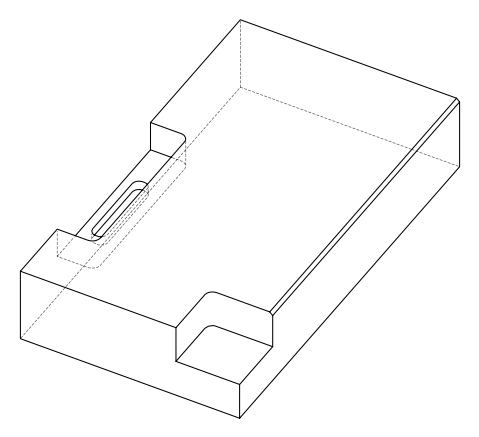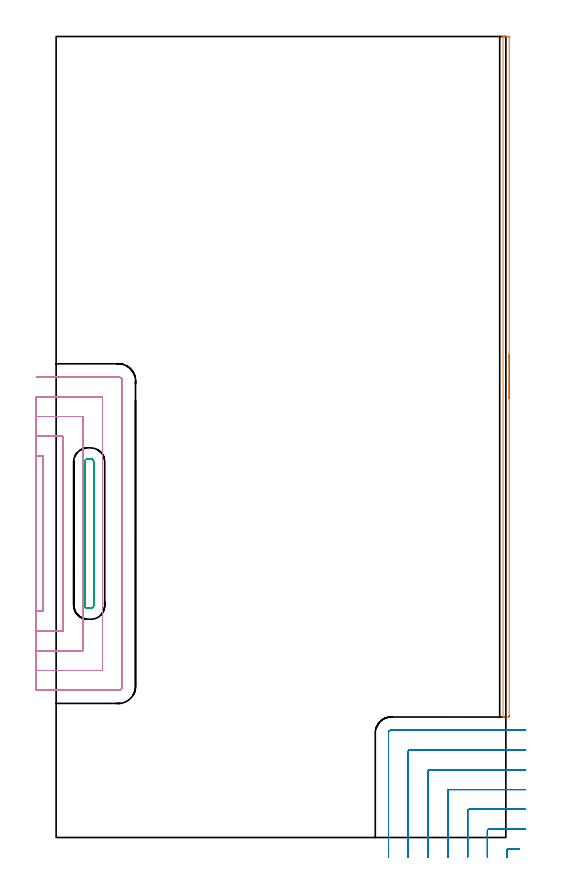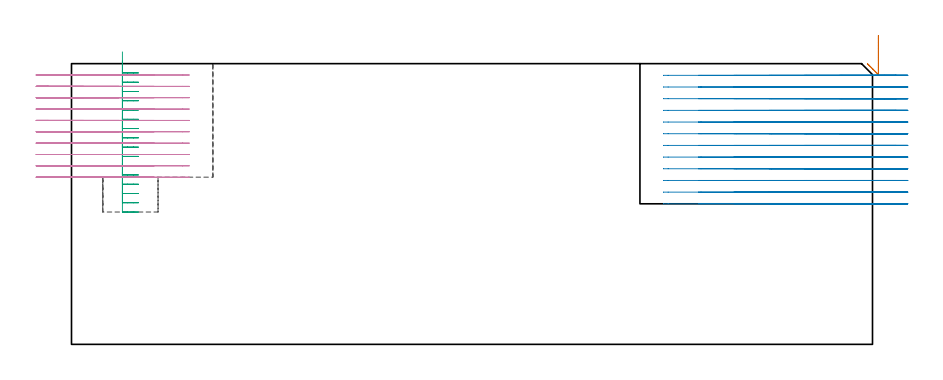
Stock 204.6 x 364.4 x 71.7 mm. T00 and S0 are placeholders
(PLAN: 4 operations, 3 tool changes, 54.1 min)
(1 AREA_MILL | FG_CHAMFER_SURFACE | UGT0205_001 | 2.63 min | 1219 mm3)
(2 MILL_CORNER_NOTCH_RECTANGULAR | CORNER_NOTCH_RECTANGULAR | NXT0201_011 | Follow Part, ap 3, ae 75% | 12.97 min | 116145 mm3)
(3 MILL_RECTANGULAR_POCKET | POCKET_RECTANGULAR_STRAIGHT | NXT0201_013 | Follow Part, ap 2.5, ae 75% | 5.93 min | 40358 mm3)
(4 MILL_SLOT | SLOT_PARTIAL_RECTANGULAR | NXT0201_011 | Follow Part, ap 3, ae 75% | 32.58 min | 130149 mm3)
(TOOL UGT0205_001 | Chamfer Mill 20 x 3 x 45 deg. | D20 FL50 Z2)
(TOOL NXT0201_011 | ENDMILL 12mm [2P460-1200-NA 1630] | D12 FL38 Z6)
(TOOL NXT0201_013 | ENDMILL 10mm | D10 FL30 Z4)
(OP 1 AREA_MILL)
G17 G21 G94 G90
T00 M6
G54
G17 G0 G90 X206.1 Y219.6 S1061 M3
G43 Z81.7 H0
Z78.9
G94 G1 Y219.562 Z78.028 F250.
Y219.448 Z77.164
Y219.259 Z76.312
Y218.997 Z75.48
Y218.663 Z74.674
Y218.26 Z73.9
Y217.792 Z73.164
Y217.26 Z72.472
Y216.671 Z71.829
Y216.028 Z71.24
Y215.336 Z70.709
Y214.6 Z70.24
Y213.826 Z69.837
Y213.02 Z69.503
Y212.188 Z69.241
Y211.336 Z69.052
Y210.472 Z68.938
Y209.6 Z68.9
Y55.424
X206.098 Y55.235 Z68.902
X206.091 Y54.802 Z68.905
X205.936 Y54.8 Z69.061
X204.7 Z70.295
X203.707 Z71.293
X203.353 Y54.81 Z71.639
X203.324 Y54.823 Z71.668
X203.303 Y54.839 Z71.689
X203.3 Y54.977 Z71.7
Y364.223
X203.303 Y364.39 Z71.688
X203.327 Y364.392 Z71.664
X203.707 Y364.4 Z71.292
X203.998 Z71.002
X204.7 Z70.295
X205.936 Z69.061
X206.091 Y364.398 Z68.905
X206.1 Y363.964 Z68.9
Y209.6
Y208.728 Z68.938
Y207.864 Z69.052
Y207.012 Z69.241
Y206.18 Z69.503
Y205.374 Z69.837
Y204.6 Z70.24
Y203.864 Z70.709
Y203.172 Z71.24
Y202.529 Z71.829
Y201.94 Z72.472
Y201.408 Z73.164
Y200.94 Z73.9
Y200.537 Z74.674
Y200.203 Z75.48
Y199.941 Z76.312
Y199.752 Z77.164
Y199.638 Z78.028
Y199.6 Z78.9
G0 Z81.7
M5
M2
(OP 2 MILL_CORNER_NOTCH_RECTANGULAR)
G17 G21 G94 G90
T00 M6
G54
G17 G0 G90 X210.593 Y-5.2 S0 M3
G43 Z81.7 H1
Z68.717
G94 G1 X207.593 F250.
X205.796
G3 X205.2 Y-5.796 R0.6
G1 Y-5.97
X205.202 Y-8.97
G0 Z81.7
X213.6 Y3.8
Z68.717
G1 X210.6
X196.796 F500.
G3 X196.2 Y3.204 R0.6
G1 Y-6.
Y-9. F250.
G0 Z81.7
X213.6 Y12.8
Z68.717
G1 X210.6
X187.796 F500.
G3 X187.2 Y12.204 R0.6
G1 Y-6.
Y-9. F250.
G0 Z81.7
X213.6 Y21.8
Z68.717
G1 X210.6
X178.796 F500.
G3 X178.2 Y21.204 R0.6
G1 Y-6.
Y-9. F250.
G0 Z81.7
X213.6 Y30.8
Z68.717
G1 X210.6
X169.796 F500.
G3 X169.2 Y30.204 R0.6
G1 Y-6.
Y-9. F250.
G0 Z81.7
X213.6 Y39.8
Z68.717
G1 X210.6
X160.797 F500.
G3 X160.2 Y39.203 R0.6
G1 Y-6.
Y-9. F250.
G0 Z81.7
X213.6 Y48.8
Z68.717
G1 X210.6
X152.4 F500.
G3 X151.2 Y47.6 R1.2
G1 Y-6.
Y-9. F250.
G0 Z81.7
X210.593 Y-5.2
Z65.733
G1 X207.593
X205.796
G3 X205.2 Y-5.796 R0.6
G1 Y-5.97
X205.202 Y-8.97
G0 Z81.7
X213.6 Y3.8
Z65.733
G1 X210.6
X196.796 F500.
G3 X196.2 Y3.204 R0.6
G1 Y-6.
Y-9. F250.
G0 Z81.7
X213.6 Y12.8
Z65.733
G1 X210.6
X187.796 F500.
G3 X187.2 Y12.204 R0.6
G1 Y-6.
Y-9. F250.
G0 Z81.7
X213.6 Y21.8
Z65.733
G1 X210.6
X178.796 F500.
G3 X178.2 Y21.204 R0.6
G1 Y-6.
Y-9. F250.
G0 Z81.7
X213.6 Y30.8
Z65.733
G1 X210.6
X169.796 F500.
G3 X169.2 Y30.204 R0.6
G1 Y-6.
Y-9. F250.
G0 Z81.7
X213.6 Y39.8
Z65.733
G1 X210.6
X160.797 F500.
G3 X160.2 Y39.203 R0.6
G1 Y-6.
Y-9. F250.
G0 Z81.7
X213.6 Y48.8
Z65.733
G1 X210.6
X152.4 F500.
G3 X151.2 Y47.6 R1.2
G1 Y-6.
Y-9. F250.
G0 Z81.7
X210.593 Y-5.2
Z62.75
G1 X207.593
X205.796
G3 X205.2 Y-5.796 R0.6
G1 Y-5.97
X205.202 Y-8.97
G0 Z81.7
X213.6 Y3.8
Z62.75
G1 X210.6
X196.796 F500.
G3 X196.2 Y3.204 R0.6
G1 Y-6.
Y-9. F250.
G0 Z81.7
X213.6 Y12.8
Z62.75
G1 X210.6
X187.796 F500.
G3 X187.2 Y12.204 R0.6
G1 Y-6.
Y-9. F250.
G0 Z81.7
X213.6 Y21.8
Z62.75
G1 X210.6
X178.796 F500.
G3 X178.2 Y21.204 R0.6
G1 Y-6.
Y-9. F250.
G0 Z81.7
X213.6 Y30.8
Z62.75
G1 X210.6
X169.796 F500.
G3 X169.2 Y30.204 R0.6
G1 Y-6.
Y-9. F250.
G0 Z81.7
X213.6 Y39.8
Z62.75
G1 X210.6
X160.797 F500.
G3 X160.2 Y39.203 R0.6
G1 Y-6.
Y-9. F250.
G0 Z81.7
X213.6 Y48.8
Z62.75
G1 X210.6
X152.4 F500.
G3 X151.2 Y47.6 R1.2
G1 Y-6.
Y-9. F250.
G0 Z81.7
X210.593 Y-5.2
Z59.767
G1 X207.593
X205.796
G3 X205.2 Y-5.796 R0.6
G1 Y-5.97
X205.202 Y-8.97
G0 Z81.7
X213.6 Y3.8
Z59.767
G1 X210.6
X196.796 F500.
G3 X196.2 Y3.204 R0.6
G1 Y-6.
Y-9. F250.
G0 Z81.7
X213.6 Y12.8
Z59.767
G1 X210.6
X187.796 F500.
G3 X187.2 Y12.204 R0.6
G1 Y-6.
Y-9. F250.
G0 Z81.7
X213.6 Y21.8
Z59.767
G1 X210.6
X178.796 F500.
G3 X178.2 Y21.204 R0.6
G1 Y-6.
Y-9. F250.
G0 Z81.7
X213.6 Y30.8
Z59.767
G1 X210.6
X169.796 F500.
G3 X169.2 Y30.204 R0.6
G1 Y-6.
Y-9. F250.
G0 Z81.7
X213.6 Y39.8
Z59.767
G1 X210.6
X160.797 F500.
G3 X160.2 Y39.203 R0.6
G1 Y-6.
Y-9. F250.
G0 Z81.7
X213.6 Y48.8
Z59.767
G1 X210.6
X152.4 F500.
G3 X151.2 Y47.6 R1.2
G1 Y-6.
Y-9. F250.
G0 Z81.7
X210.593 Y-5.2
Z56.783
G1 X207.593
X205.796
G3 X205.2 Y-5.796 R0.6
G1 Y-5.97
X205.202 Y-8.97
G0 Z81.7
X213.6 Y3.8
Z56.783
G1 X210.6
X196.796 F500.
G3 X196.2 Y3.204 R0.6
G1 Y-6.
Y-9. F250.
G0 Z81.7
X213.6 Y12.8
Z56.783
G1 X210.6
X187.796 F500.
G3 X187.2 Y12.204 R0.6
G1 Y-6.
Y-9. F250.
G0 Z81.7
X213.6 Y21.8
Z56.783
G1 X210.6
X178.796 F500.
G3 X178.2 Y21.204 R0.6
G1 Y-6.
Y-9. F250.
G0 Z81.7
X213.6 Y30.8
Z56.783
G1 X210.6
X169.796 F500.
G3 X169.2 Y30.204 R0.6
G1 Y-6.
Y-9. F250.
G0 Z81.7
X213.6 Y39.8
Z56.783
G1 X210.6
X160.797 F500.
G3 X160.2 Y39.203 R0.6
G1 Y-6.
Y-9. F250.
G0 Z81.7
X213.6 Y48.8
Z56.783
G1 X210.6
X152.4 F500.
G3 X151.2 Y47.6 R1.2
G1 Y-6.
Y-9. F250.
G0 Z81.7
X210.593 Y-5.2
Z53.8
G1 X207.593
X205.796
G3 X205.2 Y-5.796 R0.6
G1 Y-5.97
X205.202 Y-8.97
G0 Z81.7
X213.6 Y3.8
Z53.8
G1 X210.6
X196.796 F500.
G3 X196.2 Y3.204 R0.6
G1 Y-6.
Y-9. F250.
G0 Z81.7
X213.6 Y12.8
Z53.8
G1 X210.6
X187.796 F500.
G3 X187.2 Y12.204 R0.6
G1 Y-6.
Y-9. F250.
G0 Z81.7
X213.6 Y21.8
Z53.8
G1 X210.6
X178.796 F500.
G3 X178.2 Y21.204 R0.6
G1 Y-6.
Y-9. F250.
G0 Z81.7
X213.6 Y30.8
Z53.8
G1 X210.6
X169.796 F500.
G3 X169.2 Y30.204 R0.6
G1 Y-6.
Y-9. F250.
G0 Z81.7
X213.6 Y39.8
Z53.8
G1 X210.6
X160.797 F500.
G3 X160.2 Y39.203 R0.6
G1 Y-6.
Y-9. F250.
G0 Z81.7
X213.6 Y48.8
Z53.8
G1 X210.6
X152.4 F500.
G3 X151.2 Y47.6 R1.2
G1 Y-6.
Y-9. F250.
G0 Z81.7
X210.593 Y-5.2
Z50.817
G1 X207.593
X205.796
G3 X205.2 Y-5.796 R0.6
G1 Y-5.97
X205.202 Y-8.97
G0 Z81.7
X213.6 Y3.8
Z50.817
G1 X210.6
X196.796 F500.
G3 X196.2 Y3.204 R0.6
G1 Y-6.
Y-9. F250.
G0 Z81.7
X213.6 Y12.8
Z50.817
G1 X210.6
X187.796 F500.
G3 X187.2 Y12.204 R0.6
G1 Y-6.
Y-9. F250.
G0 Z81.7
X213.6 Y21.8
Z50.817
G1 X210.6
X178.796 F500.
G3 X178.2 Y21.204 R0.6
G1 Y-6.
Y-9. F250.
G0 Z81.7
X213.6 Y30.8
Z50.817
G1 X210.6
X169.796 F500.
G3 X169.2 Y30.204 R0.6
G1 Y-6.
Y-9. F250.
G0 Z81.7
X213.6 Y39.8
Z50.817
G1 X210.6
X160.797 F500.
G3 X160.2 Y39.203 R0.6
G1 Y-6.
Y-9. F250.
G0 Z81.7
X213.6 Y48.8
Z50.817
G1 X210.6
X152.4 F500.
G3 X151.2 Y47.6 R1.2
G1 Y-6.
Y-9. F250.
G0 Z81.7
X210.593 Y-5.2
Z47.833
G1 X207.593
X205.796
G3 X205.2 Y-5.796 R0.6
G1 Y-5.97
X205.202 Y-8.97
G0 Z81.7
X213.6 Y3.8
Z47.833
G1 X210.6
X196.796 F500.
G3 X196.2 Y3.204 R0.6
G1 Y-6.
Y-9. F250.
G0 Z81.7
X213.6 Y12.8
Z47.833
G1 X210.6
X187.796 F500.
G3 X187.2 Y12.204 R0.6
G1 Y-6.
Y-9. F250.
G0 Z81.7
X213.6 Y21.8
Z47.833
G1 X210.6
X178.796 F500.
G3 X178.2 Y21.204 R0.6
G1 Y-6.
Y-9. F250.
G0 Z81.7
X213.6 Y30.8
Z47.833
G1 X210.6
X169.796 F500.
G3 X169.2 Y30.204 R0.6
G1 Y-6.
Y-9. F250.
G0 Z81.7
X213.6 Y39.8
Z47.833
G1 X210.6
X160.797 F500.
G3 X160.2 Y39.203 R0.6
G1 Y-6.
Y-9. F250.
G0 Z81.7
X213.6 Y48.8
Z47.833
G1 X210.6
X152.4 F500.
G3 X151.2 Y47.6 R1.2
G1 Y-6.
Y-9. F250.
G0 Z81.7
X210.593 Y-5.2
Z44.85
G1 X207.593
X205.796
G3 X205.2 Y-5.796 R0.6
G1 Y-5.97
X205.202 Y-8.97
G0 Z81.7
X213.6 Y3.8
Z44.85
G1 X210.6
X196.796 F500.
G3 X196.2 Y3.204 R0.6
G1 Y-6.
Y-9. F250.
G0 Z81.7
X213.6 Y12.8
Z44.85
G1 X210.6
X187.796 F500.
G3 X187.2 Y12.204 R0.6
G1 Y-6.
Y-9. F250.
G0 Z81.7
X213.6 Y21.8
Z44.85
G1 X210.6
X178.796 F500.
G3 X178.2 Y21.204 R0.6
G1 Y-6.
Y-9. F250.
G0 Z81.7
X213.6 Y30.8
Z44.85
G1 X210.6
X169.796 F500.
G3 X169.2 Y30.204 R0.6
G1 Y-6.
Y-9. F250.
G0 Z81.7
X213.6 Y39.8
Z44.85
G1 X210.6
X160.797 F500.
G3 X160.2 Y39.203 R0.6
G1 Y-6.
Y-9. F250.
G0 Z81.7
X213.6 Y48.8
Z44.85
G1 X210.6
X152.4 F500.
G3 X151.2 Y47.6 R1.2
G1 Y-6.
Y-9. F250.
G0 Z81.7
X210.593 Y-5.2
Z41.867
G1 X207.593
X205.796
G3 X205.2 Y-5.796 R0.6
G1 Y-5.97
X205.202 Y-8.97
G0 Z81.7
X213.6 Y3.8
Z41.867
G1 X210.6
X196.796 F500.
G3 X196.2 Y3.204 R0.6
G1 Y-6.
Y-9. F250.
G0 Z81.7
X213.6 Y12.8
Z41.867
G1 X210.6
X187.796 F500.
G3 X187.2 Y12.204 R0.6
G1 Y-6.
Y-9. F250.
G0 Z81.7
X213.6 Y21.8
Z41.867
G1 X210.6
X178.796 F500.
G3 X178.2 Y21.204 R0.6
G1 Y-6.
Y-9. F250.
G0 Z81.7
X213.6 Y30.8
Z41.867
G1 X210.6
X169.796 F500.
G3 X169.2 Y30.204 R0.6
G1 Y-6.
Y-9. F250.
G0 Z81.7
X213.6 Y39.8
Z41.867
G1 X210.6
X160.797 F500.
G3 X160.2 Y39.203 R0.6
G1 Y-6.
Y-9. F250.
G0 Z81.7
X213.6 Y48.8
Z41.867
G1 X210.6
X152.4 F500.
G3 X151.2 Y47.6 R1.2
G1 Y-6.
Y-9. F250.
G0 Z81.7
X210.593 Y-5.2
Z38.883
G1 X207.593
X205.796
G3 X205.2 Y-5.796 R0.6
G1 Y-5.97
X205.202 Y-8.97
G0 Z81.7
X213.6 Y3.8
Z38.883
G1 X210.6
X196.796 F500.
G3 X196.2 Y3.204 R0.6
G1 Y-6.
Y-9. F250.
G0 Z81.7
X213.6 Y12.8
Z38.883
G1 X210.6
X187.796 F500.
G3 X187.2 Y12.204 R0.6
G1 Y-6.
Y-9. F250.
G0 Z81.7
X213.6 Y21.8
Z38.883
G1 X210.6
X178.796 F500.
G3 X178.2 Y21.204 R0.6
G1 Y-6.
Y-9. F250.
G0 Z81.7
X213.6 Y30.8
Z38.883
G1 X210.6
X169.796 F500.
G3 X169.2 Y30.204 R0.6
G1 Y-6.
Y-9. F250.
G0 Z81.7
X213.6 Y39.8
Z38.883
G1 X210.6
X160.797 F500.
G3 X160.2 Y39.203 R0.6
G1 Y-6.
Y-9. F250.
G0 Z81.7
X213.6 Y48.8
Z38.883
G1 X210.6
X152.4 F500.
G3 X151.2 Y47.6 R1.2
G1 Y-6.
Y-9. F250.
G0 Z81.7
X210.593 Y-5.2
Z35.9
G1 X207.593
X205.796
G3 X205.2 Y-5.796 R0.6
G1 Y-5.97
X205.202 Y-8.97
G0 Z81.7
X213.6 Y3.8
Z35.9
G1 X210.6
X196.796 F500.
G3 X196.2 Y3.204 R0.6
G1 Y-6.
Y-9. F250.
G0 Z81.7
X213.6 Y12.8
Z35.9
G1 X210.6
X187.796 F500.
G3 X187.2 Y12.204 R0.6
G1 Y-6.
Y-9. F250.
G0 Z81.7
X213.6 Y21.8
Z35.9
G1 X210.6
X178.796 F500.
G3 X178.2 Y21.204 R0.6
G1 Y-6.
Y-9. F250.
G0 Z81.7
X213.6 Y30.8
Z35.9
G1 X210.6
X169.796 F500.
G3 X169.2 Y30.204 R0.6
G1 Y-6.
Y-9. F250.
G0 Z81.7
X213.6 Y39.8
Z35.9
G1 X210.6
X160.797 F500.
G3 X160.2 Y39.203 R0.6
G1 Y-6.
Y-9. F250.
G0 Z81.7
X213.6 Y48.8
Z35.9
G1 X210.6
X152.4 F500.
G3 X151.2 Y47.6 R1.2
G1 Y-6.
Y-9. F250.
G0 Z81.7
M5
M2
(OP 3 MILL_RECTANGULAR_POCKET)
G17 G21 G94 G90
T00 M6
G54
G17 G0 G90 X13. Y158.286 S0 M3
G43 Z81.7 H0
Z74.7
G94 G1 Y138.25 Z69.331 F250.
Y105.6 F500.
G3 X14.3 Y104.3 R1.3
G1 X15.8
G3 X17.1 Y105.6 R1.3
G1 Y170.9
G3 X15.8 Y172.2 R1.3
G1 X14.3
G3 X13. Y170.9 R1.3
G1 Y138.25
Y137.25
G0 Y158.286 Z72.331
G1 Y138.25 Z66.962 F250.
Y105.6 F500.
G3 X14.3 Y104.3 R1.3
G1 X15.8
G3 X17.1 Y105.6 R1.3
G1 Y170.9
G3 X15.8 Y172.2 R1.3
G1 X14.3
G3 X13. Y170.9 R1.3
G1 Y138.25
Y137.25
G0 Y158.286 Z69.962
G1 Y138.25 Z64.594 F250.
Y105.6 F500.
G3 X14.3 Y104.3 R1.3
G1 X15.8
G3 X17.1 Y105.6 R1.3
G1 Y170.9
G3 X15.8 Y172.2 R1.3
G1 X14.3
G3 X13. Y170.9 R1.3
G1 Y138.25
Y137.25
G0 Y158.286 Z67.594
G1 Y138.25 Z62.225 F250.
Y105.6 F500.
G3 X14.3 Y104.3 R1.3
G1 X15.8
G3 X17.1 Y105.6 R1.3
G1 Y170.9
G3 X15.8 Y172.2 R1.3
G1 X14.3
G3 X13. Y170.9 R1.3
G1 Y138.25
Y137.25
G0 Y158.286 Z65.225
G1 Y138.25 Z59.856 F250.
Y105.6 F500.
G3 X14.3 Y104.3 R1.3
G1 X15.8
G3 X17.1 Y105.6 R1.3
G1 Y170.9
G3 X15.8 Y172.2 R1.3
G1 X14.3
G3 X13. Y170.9 R1.3
G1 Y138.25
Y137.25
G0 Y158.286 Z62.856
G1 Y138.25 Z57.487 F250.
Y105.6 F500.
G3 X14.3 Y104.3 R1.3
G1 X15.8
G3 X17.1 Y105.6 R1.3
G1 Y170.9
G3 X15.8 Y172.2 R1.3
G1 X14.3
G3 X13. Y170.9 R1.3
G1 Y138.25
Y137.25
G0 Y158.286 Z60.487
G1 Y138.25 Z55.119 F250.
Y105.6 F500.
G3 X14.3 Y104.3 R1.3
G1 X15.8
G3 X17.1 Y105.6 R1.3
G1 Y170.9
G3 X15.8 Y172.2 R1.3
G1 X14.3
G3 X13. Y170.9 R1.3
G1 Y138.25
Y137.25
G0 Y158.286 Z58.119
G1 Y138.25 Z52.75 F250.
Y105.6 F500.
G3 X14.3 Y104.3 R1.3
G1 X15.8
G3 X17.1 Y105.6 R1.3
G1 Y170.9
G3 X15.8 Y172.2 R1.3
G1 X14.3
G3 X13. Y170.9 R1.3
G1 Y138.25
Y137.25
G0 Y158.286 Z55.75
G1 Y138.25 Z50.381 F250.
Y105.6 F500.
G3 X14.3 Y104.3 R1.3
G1 X15.8
G3 X17.1 Y105.6 R1.3
G1 Y170.9
G3 X15.8 Y172.2 R1.3
G1 X14.3
G3 X13. Y170.9 R1.3
G1 Y138.25
Y137.25
G0 Y158.286 Z53.381
G1 Y138.25 Z48.012 F250.
Y105.6 F500.
G3 X14.3 Y104.3 R1.3
G1 X15.8
G3 X17.1 Y105.6 R1.3
G1 Y170.9
G3 X15.8 Y172.2 R1.3
G1 X14.3
G3 X13. Y170.9 R1.3
G1 Y138.25
Y137.25
G0 Y158.286 Z51.012
G1 Y138.25 Z45.644 F250.
Y105.6 F500.
G3 X14.3 Y104.3 R1.3
G1 X15.8
G3 X17.1 Y105.6 R1.3
G1 Y170.9
G3 X15.8 Y172.2 R1.3
G1 X14.3
G3 X13. Y170.9 R1.3
G1 Y138.25
Y137.25
G0 Y158.286 Z48.644
G1 Y138.25 Z43.275 F250.
Y105.6 F500.
G3 X14.3 Y104.3 R1.3
G1 X15.8
G3 X17.1 Y105.6 R1.3
G1 Y170.9
G3 X15.8 Y172.2 R1.3
G1 X14.3
G3 X13. Y170.9 R1.3
G1 Y138.25
Y137.25
G0 Y158.286 Z46.275
G1 Y138.25 Z40.906 F250.
Y105.6 F500.
G3 X14.3 Y104.3 R1.3
G1 X15.8
G3 X17.1 Y105.6 R1.3
G1 Y170.9
G3 X15.8 Y172.2 R1.3
G1 X14.3
G3 X13. Y170.9 R1.3
G1 Y138.25
Y137.25
G0 Y158.286 Z43.906
G1 Y138.25 Z38.537 F250.
Y105.6 F500.
G3 X14.3 Y104.3 R1.3
G1 X15.8
G3 X17.1 Y105.6 R1.3
G1 Y170.9
G3 X15.8 Y172.2 R1.3
G1 X14.3
G3 X13. Y170.9 R1.3
G1 Y138.25
Y137.25
G0 Y158.286 Z41.537
G1 Y138.25 Z36.169 F250.
Y105.6 F500.
G3 X14.3 Y104.3 R1.3
G1 X15.8
G3 X17.1 Y105.6 R1.3
G1 Y170.9
G3 X15.8 Y172.2 R1.3
G1 X14.3
G3 X13. Y170.9 R1.3
G1 Y138.25
Y137.25
G0 Y158.286 Z39.169
G1 Y138.25 Z33.8 F250.
Y105.6 F500.
G3 X14.3 Y104.3 R1.3
G1 X15.8
G3 X17.1 Y105.6 R1.3
G1 Y170.9
G3 X15.8 Y172.2 R1.3
G1 X14.3
G3 X13. Y170.9 R1.3
G1 Y138.25
Y137.25
G0 Z81.7
M5
M2
(OP 4 MILL_SLOT)
G17 G21 G94 G90
T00 M6
G54
G17 G0 G90 X-9. Y103. S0 M3
G43 Z81.7 H1
Z68.8
G94 G1 X-6. F250.
X-5.9 F500.
Y173.5
X-6.
X-9. F250.
Y94.
X-6.
X3.1 F500.
Y182.5
X-6.
X-9. F250.
Y85.
X-6.
X12.1 F500.
Y191.5
X-6.
X-9. F250.
Y76.
X-6.
X21.1 F500.
Y200.5
X-6.
X-9. F250.
Y67.
X-6.
X28.4 F500.
G3 X30.1 Y68.7 R1.7
G1 Y207.8
G3 X28.4 Y209.5 R1.7
G1 X-6.
X-9. F250.
G0 Y103. Z65.9
G1 X-6.
X-5.9 F500.
Y173.5
X-6.
X-9. F250.
Y94.
X-6.
X3.1 F500.
Y182.5
X-6.
X-9. F250.
Y85.
X-6.
X12.1 F500.
Y191.5
X-6.
X-9. F250.
Y76.
X-6.
X21.1 F500.
Y200.5
X-6.
X-9. F250.
Y67.
X-6.
X28.4 F500.
G3 X30.1 Y68.7 R1.7
G1 Y207.8
G3 X28.4 Y209.5 R1.7
G1 X-6.
X-9. F250.
G0 Y103. Z63.
G1 X-6.
X-5.9 F500.
Y173.5
X-6.
X-9. F250.
Y94.
X-6.
X3.1 F500.
Y182.5
X-6.
X-9. F250.
Y85.
X-6.
X12.1 F500.
Y191.5
X-6.
X-9. F250.
Y76.
X-6.
X21.1 F500.
Y200.5
X-6.
X-9. F250.
Y67.
X-6.
X28.4 F500.
G3 X30.1 Y68.7 R1.7
G1 Y207.8
G3 X28.4 Y209.5 R1.7
G1 X-6.
X-9. F250.
G0 Y103. Z60.1
G1 X-6.
X-5.9 F500.
Y173.5
X-6.
X-9. F250.
Y94.
X-6.
X3.1 F500.
Y182.5
X-6.
X-9. F250.
Y85.
X-6.
X12.1 F500.
Y191.5
X-6.
X-9. F250.
Y76.
X-6.
X21.1 F500.
Y200.5
X-6.
X-9. F250.
Y67.
X-6.
X28.4 F500.
G3 X30.1 Y68.7 R1.7
G1 Y207.8
G3 X28.4 Y209.5 R1.7
G1 X-6.
X-9. F250.
G0 Y103. Z57.2
G1 X-6.
X-5.9 F500.
Y173.5
X-6.
X-9. F250.
Y94.
X-6.
X3.1 F500.
Y182.5
X-6.
X-9. F250.
Y85.
X-6.
X12.1 F500.
Y191.5
X-6.
X-9. F250.
Y76.
X-6.
X21.1 F500.
Y200.5
X-6.
X-9. F250.
Y67.
X-6.
X28.4 F500.
G3 X30.1 Y68.7 R1.7
G1 Y207.8
G3 X28.4 Y209.5 R1.7
G1 X-6.
X-9. F250.
G0 Y103. Z54.3
G1 X-6.
X-5.9 F500.
Y173.5
X-6.
X-9. F250.
Y94.
X-6.
X3.1 F500.
Y182.5
X-6.
X-9. F250.
Y85.
X-6.
X12.1 F500.
Y191.5
X-6.
X-9. F250.
Y76.
X-6.
X21.1 F500.
Y200.5
X-6.
X-9. F250.
Y67.
X-6.
X28.4 F500.
G3 X30.1 Y68.7 R1.7
G1 Y207.8
G3 X28.4 Y209.5 R1.7
G1 X-6.
X-9. F250.
G0 Y103. Z51.4
G1 X-6.
X-5.9 F500.
Y173.5
X-6.
X-9. F250.
Y94.
X-6.
X3.1 F500.
Y182.5
X-6.
X-9. F250.
Y85.
X-6.
X12.1 F500.
Y191.5
X-6.
X-9. F250.
Y76.
X-6.
X21.1 F500.
Y200.5
X-6.
X-9. F250.
Y67.
X-6.
X28.4 F500.
G3 X30.1 Y68.7 R1.7
G1 Y207.8
G3 X28.4 Y209.5 R1.7
G1 X-6.
X-9. F250.
G0 Y103. Z48.5
G1 X-6.
X-5.9 F500.
Y173.5
X-6.
X-9. F250.
Y94.
X-6.
X3.1 F500.
Y182.5
X-6.
X-9. F250.
Y85.
X-6.
X12.1 F500.
Y191.5
X-6.
X-9. F250.
Y76.
X-6.
X21.1 F500.
Y200.5
X-6.
X-9. F250.
Y67.
X-6.
X28.4 F500.
G3 X30.1 Y68.7 R1.7
G1 Y207.8
G3 X28.4 Y209.5 R1.7
G1 X-6.
X-9. F250.
G0 Y103. Z45.6
G1 X-6.
X-5.9 F500.
Y173.5
X-6.
X-9. F250.
Y94.
X-6.
X3.1 F500.
Y182.5
X-6.
X-9. F250.
Y85.
X-6.
X12.1 F500.
Y191.5
X-6.
X-9. F250.
Y76.
X-6.
X21.1 F500.
Y200.5
X-6.
X-9. F250.
Y67.
X-6.
X28.4 F500.
G3 X30.1 Y68.7 R1.7
G1 Y207.8
G3 X28.4 Y209.5 R1.7
G1 X-6.
X-9. F250.
G0 Y103. Z42.7
G1 X-6.
X-5.9 F500.
Y173.5
X-6.
X-9. F250.
Y94.
X-6.
X3.1 F500.
Y182.5
X-6.
X-9. F250.
Y85.
X-6.
X12.1 F500.
Y191.5
X-6.
X-9. F250.
Y76.
X-6.
X21.1 F500.
Y200.5
X-6.
X-9. F250.
Y67.
X-6.
X28.4 F500.
G3 X30.1 Y68.7 R1.7
G1 Y207.8
G3 X28.4 Y209.5 R1.7
G1 X-6.
X-9. F250.
G0 Z81.7
M5
M2
